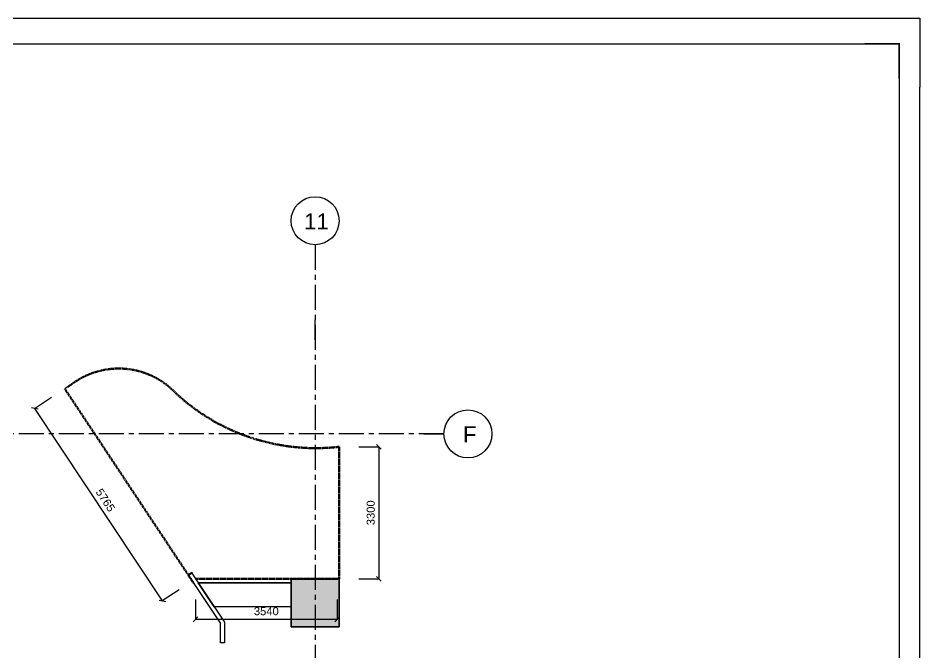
# Model space of a CAD drawing. Header units: inches. Extents: x -17552 to 18736, y -11730 to 13931.
# Drawn here: x -3808 to 18736, y -1940 to 13931 of the extents above; entities that cross this region are included whole.
import ezdxf

# ---------------------------------------------------------------- set-up
doc = ezdxf.new("R2010")
doc.units = ezdxf.units.IN
doc.header["$MEASUREMENT"] = 0
doc.linetypes.add('CENTER', pattern=[2, 1.25, -0.25, 0.25, -0.25])
doc.linetypes.add('DASH', pattern=[0.35, 0.25, -0.1])
for name, color, linetype in [('2-NORM', 30, 'Continuous'), ('3-MED', 90, 'Continuous'), ('Culumn', 5, 'Continuous'), ('DIM', 3, 'Continuous'), ('DIM TEXT', 7, 'Continuous'), ('IBS-intwall', 151, 'Continuous'), ('WALL', 255, 'Continuous'), ('给排水', 160, 'Continuous'), ('轴线', 10, 'CENTER')]:
    doc.layers.add(name, color=color, linetype=linetype)
doc.layers.add('租户合同线', color=5, linetype='Continuous', lineweight=50)
doc.styles.get("Standard").update_dxf_attribs({"font": 'arial.ttf'})
doc.dimstyles.new('DIM-200MM', dxfattribs={"dimtxt": 200, "dimasz": 120, "dimexe": 10, "dimexo": 100, "dimgap": 100, "dimtad": 1, "dimdec": 0, "dimrnd": 5, "dimzin": 1, "dimdsep": 46, "dimtxsty": 'Standard', "dimblk": 'OBLIQUE', "dimcen": 0.5, "dimdle": 1, "dimclrd": 256, "dimclre": 256, "dimclrt": 7, "dimaunit": 1, "dimadec": 0, "dimazin": 0, "dimtfac": 1, "dimtdec": 0, "dimtix": 1, "dimtmove": 2, "dimatfit": 3, "dimfxl": 500, "dimfxlon": 1, "dimtolj": 1, "dimtzin": 1, "dimarcsym": 0})

# ---------------------------------------------------------------- blocks, each defined once
blk = doc.blocks.new('_Oblique')
at = {"color": 0, "linetype": 'ByBlock', "lineweight": -2}
blk.add_line((-0.5, -0.5), (0.5, 0.5), dxfattribs=at)
blk = doc.blocks.new('*D16')
at = {"layer": 'DEFPOINTS', "color": 0, "transparency": 16777216}
for p in [(4218, 3213), (4218, -85), (5210, -85)]:
    blk.add_point(p, dxfattribs=at)
at = {"layer": 'DIM', "lineweight": -2, "transparency": 16777216}
for p, q in [((4710, 3213), (5220, 3213)), ((5210, 3214), (5210, -86)), ((4710, -85), (5220, -85))]:
    blk.add_line(p, q, dxfattribs=at)
at = {"layer": 'DIM', "lineweight": -2, "transparency": 16777216, "xscale": 120, "yscale": 120, "zscale": 120}
for p, rotation in [((5210, 3213), 90), ((5210, -85), 270)]:
    blk.add_blockref('_Oblique', p, dxfattribs=dict(at, rotation=rotation))
at = {"layer": 'DIM', "color": 7, "transparency": 16777216, "insert": (5008, 1564), "char_height": 200, "attachment_point": 5, "rotation": 90}
blk.add_mtext('\\A1;3300', dxfattribs=at)
blk = doc.blocks.new('*D17')
at = {"layer": 'DEFPOINTS', "color": 0, "transparency": 16777216}
for p in [(629, -85), (4168, -85), (629, -1100)]:
    blk.add_point(p, dxfattribs=at)
at = {"layer": 'DIM', "lineweight": -2, "transparency": 16777216}
for p, q in [((629, -600), (629, -1110)), ((4168, -600), (4168, -1110)), ((4169, -1100), (628, -1100))]:
    blk.add_line(p, q, dxfattribs=at)
at = {"layer": 'DIM', "lineweight": -2, "transparency": 16777216, "xscale": 120, "yscale": 120, "zscale": 120, "rotation": 180}
blk.add_blockref('_Oblique', (629, -1100), dxfattribs=at)
at = {"layer": 'DIM', "lineweight": -2, "transparency": 16777216, "xscale": 120, "yscale": 120, "zscale": 120}
blk.add_blockref('_Oblique', (4168, -1100), dxfattribs=at)
at = {"layer": 'DIM', "color": 7, "transparency": 16777216, "insert": (2398, -898), "char_height": 200, "attachment_point": 5}
blk.add_mtext('\\A1;3540', dxfattribs=at)
blk = doc.blocks.new('*D18')
at = {"layer": 'DEFPOINTS', "color": 0, "transparency": 16777216}
for p in [(-2557, 4720), (-3385, 4171), (629, -85)]:
    blk.add_point(p, dxfattribs=at)
at = {"layer": 'DIM', "lineweight": -2, "transparency": 16777216}
for p, q in [((-2968, 4447), (-3393, 4165)), ((-199, -635), (-3386, 4172)), ((217, -358), (-208, -640))]:
    blk.add_line(p, q, dxfattribs=at)
at = {"layer": 'DIM', "lineweight": -2, "transparency": 16777216, "xscale": 120, "yscale": 120, "zscale": 120}
for p, rotation in [((-3385, 4171), 123.5458553948845), ((-199, -634), 303.5458553948845)]:
    blk.add_blockref('_Oblique', p, dxfattribs=dict(at, rotation=rotation))
at = {"layer": 'DIM', "color": 7, "transparency": 16777216, "insert": (-1624, 1880), "char_height": 200, "attachment_point": 5, "rotation": 303.5459}
blk.add_mtext('\\A1;5765', dxfattribs=at)

msp = doc.modelspace()

# ---------------------------------------------------------------- hatches: boundary and pattern name
at = {"layer": 'WALL'}
h = msp.add_hatch(color=256, dxfattribs=at)
h.dxf.hatch_style = 1
h.paths.add_polyline_path([(3017.8, -1284.9), (3017.8, -84.9), (4217.8, -84.9), (4217.8, -1284.9)])

# ---------------------------------------------------------------- linework, layer by layer
for points in [[(-17552.2, -10001.8), (-17552.2, 13931), (17007.8, 13931)], [(17007.8, 13931), (18735.8, 13931), (18735.8, 12203)], [(17007.8, -11729.8), (18735.8, -11729.8), (18735.8, 12203)]]:
    msp.add_lwpolyline(points)
at = {"const_width": 43.2}
msp.add_lwpolyline([(18217.4, 12419), (18217.4, 13283), (17353.4, 13283)], dxfattribs=at)
msp.add_lwpolyline([(-17033.8, 13283), (18217.4, 13283), (18217.4, -11081.8), (-17033.8, -11081.8)], close=True)
at = {"layer": '2-NORM'}
msp.add_lwpolyline([(695.2, -184.9), (3017.8, -185), (3017.8, -785), (1093.1, -785)], close=True, dxfattribs=at)
at = {"layer": '3-MED'}
msp.add_line((4217.8, -84.9), (4217.8, -1284.9), dxfattribs=at)
at = {"layer": 'Culumn', "color": 7}
msp.add_lwpolyline([(3017.8, -1284.9), (3017.8, -84.9), (4217.8, -84.9), (4217.8, -1284.9)], close=True, dxfattribs=at)
at = {"layer": 'DIM'}
for p, q in [((3617.8, 5883.9), (3617.8, 6383.9)), ((6337.8, 3536.1), (6837.8, 3536.1))]:
    msp.add_line(p, q, dxfattribs=at)
for centre in [(3617.8, 8864.9), (7437.8, 3536.1)]:
    msp.add_circle(centre, 600, dxfattribs=at)
at = {"layer": 'IBS-intwall'}
for p, q in [((434.1, 9.5), (534.1, 75.9)), ((434.1, 9.5), (445.2, -7.2)), ((445.2, -7.2), (545.1, 59.3)), ((534.1, 75.9), (545.1, 59.3)), ((536.9, 53.8), (1350.4, -1173)), ((453.7, -1.5), (1250.4, -1203.1)), ((3017.8, -184.9), (695.2, -184.9)), ((4217.8, -1284.9), (4117.8, -1284.9))]:
    msp.add_line(p, q, dxfattribs=at)
msp.add_lwpolyline([(1350.4, -1173), (1350.4, -1683.5), (1250.4, -1683.5), (1250.4, -1203.1)], dxfattribs=at)
at = {"layer": 'WALL', "ltscale": 0.0125}
msp.add_lwpolyline([(4217.8, -1284.9), (4217.8, -84.9), (3017.8, -84.9), (3017.8, -1284.9)], close=True, dxfattribs=at)
at = {"layer": '租户合同线', "linetype": 'DASH', "ltscale": 100}
for p, q in [((-2640.2, 4664.7), (575.2, -184.9)), ((4217.8, -84.9), (4217.8, 3213.4)), ((628.9, -84.9), (4217.8, -84.9))]:
    msp.add_line(p, q, dxfattribs=at)
for centre, radius, start, end in [((-1290.8, 3207.8), 1961.7, 42.91284, 125.80382), ((-2837.6, 5270.5), 618, 297.01562, 310.23955), ((3632.2, 8318.3), 5138.4, 227.27603, 276.5441)]:
    msp.add_arc(centre, radius, start, end, dxfattribs=at)
at = {"layer": '给排水'}
msp.add_line((-2556.9, 4720), (-2640.2, 4664.7), dxfattribs=at)
at = {"layer": '轴线', "ltscale": 500}
for p, q in [((3617.8, 8264.9), (3617.8, -3653.9)), ((6837.8, 3535.1), (-5068.7, 3535.1))]:
    msp.add_line(p, q, dxfattribs=at)

# ---------------------------------------------------------------- texts
at = {"layer": 'DIM TEXT', "char_height": 400, "attachment_point": 1}
for s, insert in [('11', (3340.3, 9047.6)), ('F', (7312.9, 3724.5))]:
    msp.add_mtext_dynamic_manual_height_columns(s, width=10456.675, gutter_width=2, heights=[0], dxfattribs=dict(at, insert=insert))

# ---------------------------------------------------------------- dimensions: what is measured, and where the dimension line sits
at = {"layer": 'DIM'}
dim = msp.add_aligned_dim(p1=(628.9, -84.9), p2=(-2556.9, 4720), distance=993.7, dimstyle='DIM-200MM', dxfattribs=at)
dim.commit()
dim.dimension.update_dxf_attribs({"geometry": '*D18', "text_midpoint": (-1623.7, 1880.1)})
dim = msp.add_linear_dim(base=(5210.1, -84.9), p1=(4217.8, 3213.4), p2=(4217.8, -84.9), angle=90, dimstyle='DIM-200MM', dxfattribs=at)
dim.commit()
dim.dimension.update_dxf_attribs({"geometry": '*D16', "text_midpoint": (5007.9, 1564.3)})
dim = msp.add_linear_dim(base=(628.9, -1100), p1=(4167.8, -84.9), p2=(628.9, -84.9), dimstyle='DIM-200MM', dxfattribs=at)
dim.commit()
dim.dimension.update_dxf_attribs({"geometry": '*D17', "text_midpoint": (2398.4, -897.9)})

doc.saveas('drawing.dxf')
